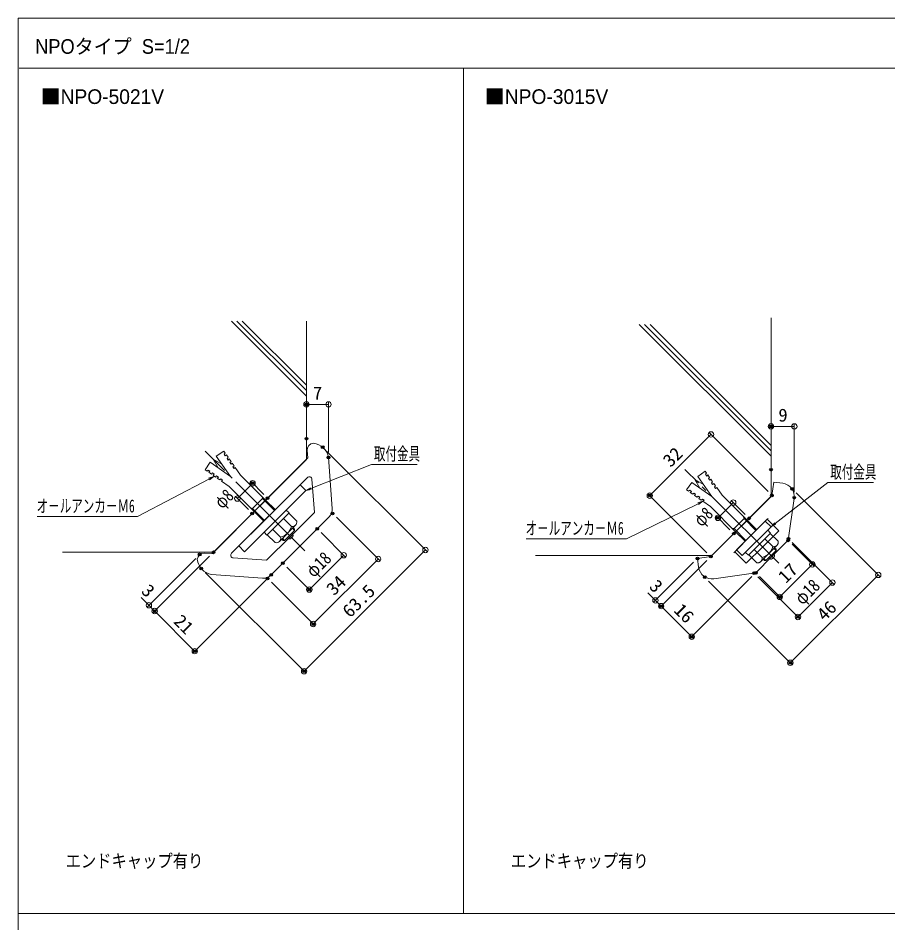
# Model space of a CAD drawing. Units: millimetres, scale not verified. Extents: x -400 to 400, y -277 to 277.
# Drawn here: x -400 to -78.5, y -57.7 to 277 of the extents above; entities that cross this region are included whole.
import ezdxf
from ezdxf.enums import TextEntityAlignment as Align

# ---------------------------------------------------------------- set-up
doc = ezdxf.new("R2010")
doc.units = ezdxf.units.MM
doc.header["$LTSCALE"] = 2
doc.header["$PDMODE"] = 32
doc.header["$PDSIZE"] = 1
for name, pattern in [('LONG_CHAIN', [21, 18, -1, 1, -1]), ('LONG_DASHED1', [7, 6, -1]), ('LONG_DOUBLE_CHAIN', [21.8, 18, -1, 0.6, -0.6, 0.6, -1])]:
    doc.linetypes.add(name, pattern=pattern)
for name, color, linetype, lineweight in [('0-0_moji', 2, 'LONG_DOUBLE_CHAIN', 9), ('0-1_zumenwaku', 6, 'Continuous', 9), ('0-2_5', 7, 'Continuous', 9), ('0-4_2', 4, 'Continuous', 9), ('0-6_1', 3, 'Continuous', 9), ('0-8_0', 1, 'Continuous', 9), ('0-A_3', 7, 'Continuous', 9), ('0-B_sunpou', 7, 'Continuous', 9), ('0-C_4', 7, 'Continuous', 9), ('1-0_一般寸法', 1, 'Continuous', 9), ('1-1_7ユーザー', 1, 'Continuous', 9), ('1-2_6文字', 2, 'Continuous', 9)]:
    doc.layers.add(name, color=color, linetype=linetype, lineweight=lineweight)
doc.layers.add('0-9_Defpoints', color=7, linetype='Continuous')
doc.styles.add('ＭＳ ゴシック', font='')
doc.styles.add('ＭＳ Ｐゴシック', font='')
doc.styles.get('ＭＳ ゴシック').set_extended_font_data('MS Gothic')
doc.styles.get('ＭＳ Ｐゴシック').set_extended_font_data('MS PGothic')

# ---------------------------------------------------------------- blocks, each defined once
blk = doc.blocks.new('_Origin')
at = {"layer": '0-8_0'}
blk.add_line((0, 0), (-2, 0), dxfattribs=at)
blk.add_circle((0, 0), 1, dxfattribs=at)
blk = doc.blocks.new('MLeader1')
at = {"layer": '1-2_6文字', "color": 1}
blk.add_line((-268.639, 111.922), (-252.508, 111.922), dxfattribs=at)
at = {"layer": '1-2_6文字'}
blk.add_line((-291.662, 102.672), (-293.643, 102.241), dxfattribs=at)
at = {"layer": '1-2_6文字', "color": 1}
blk.add_lwpolyline([(-291.785, 102.982), (-269.359, 111.922), (-268.639, 111.922)], dxfattribs=at)
at = {"layer": '1-2_6文字'}
blk.add_lwpolyline([(-291.909, 103.291), (-293.643, 102.241), (-291.785, 102.982)], dxfattribs=at)
at = {"layer": '1-2_6文字', "style": 'ＭＳ ゴシック', "width": 0.65}
blk.add_text('取付金具', height=4.809, dxfattribs=at).set_placement((-268.459, 111.997), align=Align.BOTTOM_LEFT)
blk = doc.blocks.new('MLeader2')
at = {"layer": '1-2_6文字'}
blk.add_line((-329.613, 106.804), (-327.688, 107.44), dxfattribs=at)
at = {"layer": '1-2_6文字', "color": 1}
blk.add_line((-356.526, 92.636), (-392.9, 92.636), dxfattribs=at)
at = {"layer": '1-2_6文字'}
blk.add_lwpolyline([(-329.303, 106.214), (-327.688, 107.44), (-329.458, 106.509)], dxfattribs=at)
at = {"layer": '1-2_6文字', "color": 1}
blk.add_lwpolyline([(-329.458, 106.509), (-355.806, 92.636), (-356.526, 92.636)], dxfattribs=at)
at = {"layer": '1-2_6文字', "style": 'ＭＳ ゴシック', "width": 0.65}
blk.add_text('オ－ルアンカ－Ｍ6', height=4.811, dxfattribs=at).set_placement((-393.14, 92.711), align=Align.BOTTOM_LEFT)
blk = doc.blocks.new('MLeader3')
at = {"layer": '1-2_6文字'}
blk.add_line((-148.785, 97.672), (-146.843, 98.255), dxfattribs=at)
at = {"layer": '1-2_6文字', "color": 1}
blk.add_line((-175.783, 84.395), (-212.156, 84.395), dxfattribs=at)
blk.add_lwpolyline([(-148.638, 97.373), (-175.063, 84.395), (-175.783, 84.395)], dxfattribs=at)
at = {"layer": '1-2_6文字'}
blk.add_lwpolyline([(-148.491, 97.074), (-146.843, 98.255), (-148.638, 97.373)], dxfattribs=at)
at = {"layer": '1-2_6文字', "style": 'ＭＳ ゴシック', "width": 0.65}
blk.add_text('オ－ルアンカ－Ｍ6', height=4.811, dxfattribs=at).set_placement((-212.396, 84.47), align=Align.BOTTOM_LEFT)
blk = doc.blocks.new('MLeader4')
at = {"layer": '1-2_6文字', "color": 1}
blk.add_line((-99.958, 105.221), (-83.828, 105.221), dxfattribs=at)
at = {"layer": '1-2_6文字'}
blk.add_line((-119.893, 89.748), (-121.673, 88.777), dxfattribs=at)
at = {"layer": '1-2_6文字', "color": 1}
blk.add_lwpolyline([(-120.098, 90.01), (-100.678, 105.221), (-99.958, 105.221)], dxfattribs=at)
at = {"layer": '1-2_6文字'}
blk.add_lwpolyline([(-120.304, 90.273), (-121.673, 88.777), (-120.098, 90.01)], dxfattribs=at)
at = {"layer": '1-2_6文字', "style": 'ＭＳ ゴシック', "width": 0.65}
blk.add_text('取付金具', height=4.809, dxfattribs=at).set_placement((-99.778, 105.295), align=Align.BOTTOM_LEFT)

msp = doc.modelspace()

# ---------------------------------------------------------------- linework, layer by layer
at = {"layer": '0-1_zumenwaku'}
for p, q in [((-399.6, 258.479), (258, 258.479)), ((-235.4, 258.479), (-235.4, -54.195)), ((258, -54.195), (-400, -54.195))]:
    msp.add_line(p, q, dxfattribs=at)
msp.add_lwpolyline([(-400, -276.997), (400, -276.997), (400, 277.003), (-400, 277.003)], close=True, dxfattribs=at)
at = {"layer": '0-2_5'}
for p, q in [((-121.673, 100.091), (-121.673, 166.147)), ((-121.673, 100.091), (-143.593, 78.17)), ((-327.797, 79.401), (-383.622, 79.401)), ((-143.593, 78.17), (-208.727, 78.17))]:
    msp.add_line(p, q, dxfattribs=at)
msp.add_lwpolyline([(-327.797, 79.401), (-293.43, 113.768), (-293.43, 164.916)], dxfattribs=at)
at = {"layer": '0-4_2'}
for p, q in [((-318.393, 81.736), (-295.764, 104.363)), ((-295.764, 104.363), (-293.643, 102.241)), ((-316.27, 79.614), (-293.642, 102.24)), ((-123.794, 90.898), (-121.673, 88.777)), ((-121.673, 88.777), (-132.279, 78.17)), ((-318.392, 81.735), (-316.27, 79.614)), ((-134.401, 80.291), (-132.279, 78.17))]:
    msp.add_line(p, q, dxfattribs=at)
at = {"layer": '0-6_1'}
for p, q in [((-290.812, 119.747), (-290.859, 119.743)), ((-310.614, 96.584), (-293.032, 114.166)), ((-292.945, 114.398), (-293.124, 117.087)), ((-285.258, 114.446), (-283.877, 95.582)), ((-293.067, 107.06), (-307.078, 93.049)), ((-291.362, 106.426), (-290.461, 94.11)), ((-113.102, 99.27), (-115.309, 83.827)), ((-310.614, 96.584), (-328.195, 79.003)), ((-299.3, 85.271), (-290.461, 94.11)), ((-321.09, 79.037), (-307.078, 93.049)), ((-295.764, 81.735), (-285.038, 92.461)), ((-123.794, 90.898), (-134.401, 80.291)), ((-123.087, 91.605), (-122.733, 91.959)), ((-299.3, 85.271), (-308.139, 76.432)), ((-121.319, 77.817), (-115.309, 83.827)), ((-295.764, 81.735), (-306.491, 71.009)), ((-328.427, 78.916), (-331.116, 79.095)), ((-320.455, 77.333), (-308.139, 76.432)), ((-135.108, 79.585), (-135.461, 79.231)), ((-121.319, 77.817), (-127.329, 71.806)), ((-333.776, 76.783), (-333.773, 76.83)), ((-333.773, 76.83), (-333.753, 76.83)), ((-333.773, 76.83), (-333.753, 76.83)), ((-328.476, 71.228), (-309.611, 69.848)), ((-142.773, 69.6), (-127.329, 71.806))]:
    msp.add_line(p, q, dxfattribs=at)
at = {"layer": '0-6_1', "color": 5, "linetype": 'LONG_CHAIN'}
for p, q in [((-294.004, 79.975), (-330.85, 116.821)), ((-118.843, 75.341), (-153.499, 109.996))]:
    msp.add_line(p, q, dxfattribs=at)
at = {"layer": '0-6_1'}
for points in [[(-132.633, 89.13), (-121.319, 100.444), (-120.612, 105.394), (-117.345, 104.927)], [(-124.854, 81.352), (-118.844, 87.363), (-123.087, 91.605), (-129.097, 85.595)], [(-132.633, 89.13), (-143.946, 77.817), (-148.896, 77.11), (-148.429, 73.843)], [(-124.854, 81.352), (-130.865, 75.342), (-135.108, 79.585), (-129.097, 85.595)]]:
    msp.add_lwpolyline(points, dxfattribs=at)
for centre, radius, start, end in [((-290.63, 117.253), 2.5, 95.20923, 183.81407), ((-291.566, 113.385), 6.397, 9.54826, 83.65537), ((-293.244, 114.378), 0.3, 315, 3.81407), ((-292.36, 106.353), 1, 4.18492, 135), ((-118.052, 99.977), 5, 351.8699, 81.8699), ((-287.867, 95.29), 4, 315, 4.18492), ((-331.283, 76.601), 2.5, 86.18593, 174.79077), ((-331.283, 76.601), 2.5, 86.18593, 174.79077), ((-328.407, 79.215), 0.3, 266.18593, 315), ((-320.382, 78.33), 1, 135, 265.81508), ((-327.415, 77.537), 6.397, 186.34463, 260.45174), ((-327.415, 77.537), 6.397, 186.34463, 260.45174), ((-143.48, 74.55), 5, 188.1301, 278.1301), ((-309.319, 73.837), 4, 265.81508, 315)]:
    msp.add_arc(centre, radius, start, end, dxfattribs=at)
at = {"layer": '0-8_0'}
for p, q in [((-131.218, 93.373), (-136.352, 98.506)), ((-137.059, 96.385), (-139.887, 93.557)), ((-136.875, 87.716), (-142.009, 92.85))]:
    msp.add_line(p, q, dxfattribs=at)
at = {"layer": '0-9_Defpoints'}
for p in [(-293.43, 134.111), (-121.673, 125.964), (-293.43, 121.424), (-287.41, 118.249), (-285.258, 114.446), (-121.673, 109.947), (-313.313, 104.941), (-166.488, 100.359), (-121.319, 100.444), (-113.84, 102.836), (-307.784, 99.412), (-113.067, 99.598), (-313.441, 93.755), (-283.744, 93.756), (-141.301, 92.142), (-129.804, 91.959), (-289.4, 88.099), (-135.461, 86.302), (-115.309, 83.827), (-115.22, 84.446), (-332.888, 78.553), (-327.809, 79.389), (-148.896, 77.11), (-143.946, 77.817), (-143.946, 77.817), (-143.946, 77.817), (-332.28, 73.383), (-302.128, 75.371), (-306.491, 71.009), (-146.193, 70.192), (-127.948, 71.718), (-127.329, 71.806), (-127.329, 71.806), (-307.785, 69.714), (-292.353, 65.595), (-118.423, 62.9), (-349.523, 57.675), (-162.28, 59.483), (-111.705, 55.475), (-290.938, 52.867), (-150.966, 48.169), (-334.674, 42.826), (-114.52, 38.519), (-294.28, 35.383)]:
    msp.add_point(p, dxfattribs=at)
at = {"layer": '0-A_3'}
for p, q in [((-321.157, 164.916), (-293.43, 137.189)), ((-319.157, 164.916), (-293.43, 139.189)), ((-317.157, 164.916), (-293.43, 141.189)), ((-170.399, 163.657), (-121.673, 114.931)), ((-168.399, 163.657), (-121.673, 116.931)), ((-166.399, 163.657), (-121.673, 118.931))]:
    msp.add_line(p, q, dxfattribs=at)
at = {"layer": '0-B_sunpou'}
msp.add_line((-310.614, 96.584), (-310.594, 96.584), dxfattribs=at)
msp.add_line((-310.614, 96.584), (-310.594, 96.584), dxfattribs=at)
msp.add_line((-310.614, 96.584), (-310.594, 96.584), dxfattribs=at)
at = {"layer": '0-C_4'}
for p, q in [((-327.849, 113.82), (-326.001, 110.618)), ((-327.849, 113.82), (-324.647, 111.971)), ((-326.727, 114.942), (-323.987, 116.861)), ((-321.485, 107.456), (-326.727, 114.942)), ((-323.452, 116.096), (-323.987, 116.861)), ((-322.359, 114.537), (-323.015, 115.473)), ((-322.763, 114.133), (-322.359, 114.537)), ((-322.326, 113.509), (-322.763, 114.133)), ((-321.923, 113.912), (-322.326, 113.509)), ((-321.268, 112.977), (-321.922, 113.913)), ((-328.972, 112.698), (-330.89, 109.958)), ((-321.485, 107.456), (-328.972, 112.698)), ((-321.671, 112.574), (-321.268, 112.977)), ((-321.235, 111.949), (-321.671, 112.574)), ((-320.831, 112.353), (-321.235, 111.949)), ((-320.176, 111.418), (-320.831, 112.353)), ((-320.176, 111.418), (-320.58, 111.014)), ((-320.143, 110.39), (-320.58, 111.014)), ((-319.739, 110.794), (-320.143, 110.39)), ((-330.126, 109.423), (-330.89, 109.958)), ((-329.721, 109.827), (-330.126, 109.423)), ((-329.098, 109.39), (-329.721, 109.827)), ((-328.162, 108.734), (-328.567, 108.33)), ((-327.539, 108.297), (-328.162, 108.734)), ((-327.943, 107.893), (-327.539, 108.297)), ((-327.006, 107.239), (-327.943, 107.893)), ((-326.603, 107.642), (-327.006, 107.239)), ((-325.978, 107.206), (-326.603, 107.642)), ((-326.383, 106.802), (-325.978, 107.206)), ((-148.746, 107.488), (-146.007, 109.407)), ((-143.505, 100.002), (-148.746, 107.488)), ((-145.471, 108.642), (-146.007, 109.407)), ((-144.379, 107.083), (-145.034, 108.018)), ((-325.447, 106.146), (-326.383, 106.802)), ((-325.043, 106.55), (-325.447, 106.146)), ((-324.419, 106.113), (-325.043, 106.55)), ((-150.991, 105.244), (-152.909, 102.504)), ((-143.505, 100.002), (-150.991, 105.244)), ((-149.869, 106.366), (-148.02, 103.164)), ((-149.869, 106.366), (-146.666, 104.517)), ((-144.783, 106.679), (-144.379, 107.083)), ((-144.346, 106.055), (-144.783, 106.679)), ((-143.943, 106.458), (-144.346, 106.055)), ((-143.287, 105.523), (-143.942, 106.459)), ((-143.69, 105.12), (-143.287, 105.523)), ((-143.254, 104.495), (-143.69, 105.12)), ((-142.85, 104.899), (-143.254, 104.495)), ((-142.195, 103.963), (-142.85, 104.899)), ((-142.195, 103.963), (-142.599, 103.56)), ((-312.735, 94.463), (-322.016, 103.744)), ((-152.145, 101.968), (-152.909, 102.504)), ((-151.741, 102.373), (-152.145, 101.968)), ((-151.117, 101.936), (-151.741, 102.373)), ((-150.181, 101.28), (-150.586, 100.876)), ((-149.558, 100.843), (-150.181, 101.28)), ((-149.962, 100.439), (-149.558, 100.843)), ((-149.025, 99.784), (-149.962, 100.439)), ((-142.162, 102.936), (-142.599, 103.56)), ((-141.758, 103.34), (-142.162, 102.936)), ((-309.359, 99.572), (-313.601, 95.33)), ((-309.624, 99.307), (-309.818, 100.032)), ((-148.622, 100.188), (-149.025, 99.784)), ((-147.997, 99.752), (-148.622, 100.188)), ((-148.402, 99.347), (-147.997, 99.752)), ((-147.466, 98.692), (-148.402, 99.347)), ((-147.062, 99.096), (-147.466, 98.692)), ((-146.438, 98.659), (-147.062, 99.096)), ((-313.336, 95.595), (-314.061, 95.789)), ((-299.786, 93.977), (-308.006, 85.757)), ((-299.786, 93.977), (-300.847, 95.038)), ((-297.002, 90.928), (-299.919, 93.844)), ((-134.754, 87.009), (-144.035, 96.29)), ((-298.99, 88.939), (-301.907, 91.856)), ((-131.378, 92.118), (-135.621, 87.875)), ((-131.643, 91.853), (-131.837, 92.577)), ((-302.968, 84.962), (-305.885, 87.878)), ((-297.466, 89.403), (-303.432, 83.437)), ((-297.797, 87.48), (-301.51, 83.768)), ((-297.797, 87.48), (-298.593, 88.276)), ((-297.797, 88.011), (-298.328, 88.541)), ((-297.797, 87.48), (-297.797, 88.011)), ((-135.355, 88.14), (-136.08, 88.335)), ((-121.805, 86.523), (-122.866, 87.584)), ((-308.006, 85.757), (-309.067, 86.817)), ((-304.957, 82.972), (-307.874, 85.889)), ((-301.51, 83.768), (-302.305, 84.564)), ((-121.805, 86.523), (-130.025, 78.303)), ((-130.025, 78.303), (-131.086, 79.363))]:
    msp.add_line(p, q, dxfattribs=at)
at = {"layer": '0-C_4', "linetype": 'LONG_DASHED1'}
for p, q in [((-305.222, 94.905), (-309.624, 99.307)), ((-304.957, 95.17), (-308.492, 98.706)), ((-308.934, 91.193), (-313.336, 95.595)), ((-309.199, 90.928), (-312.735, 94.463)), ((-127.241, 87.451), (-131.643, 91.853)), ((-126.976, 87.716), (-130.512, 91.251)), ((-130.953, 83.739), (-135.355, 88.14)), ((-302.04, 83.768), (-302.57, 84.299)), ((-301.51, 83.768), (-302.04, 83.768)), ((-300.184, 84.564), (-300.449, 84.829)), ((-298.593, 85.094), (-299.123, 84.564)), ((-298.593, 86.154), (-298.858, 86.42)), ((-131.218, 83.474), (-134.754, 87.009)), ((-121.01, 81.485), (-123.927, 84.401)), ((-119.021, 83.473), (-121.938, 86.39)), ((-124.987, 77.507), (-127.904, 80.424)), ((-119.485, 81.949), (-125.451, 75.983)), ((-119.817, 80.026), (-120.612, 80.822)), ((-119.817, 80.557), (-120.347, 81.087)), ((-119.817, 80.026), (-119.817, 80.557)), ((-126.976, 75.518), (-129.893, 78.435)), ((-123.529, 76.314), (-124.324, 77.109)), ((-119.817, 80.026), (-123.529, 76.314)), ((-122.203, 77.11), (-122.468, 77.375)), ((-120.612, 77.639), (-121.142, 77.109)), ((-120.612, 78.7), (-120.877, 78.966)), ((-124.059, 76.314), (-124.589, 76.844)), ((-123.529, 76.314), (-124.059, 76.314))]:
    msp.add_line(p, q, dxfattribs=at)
at = {"layer": '0-C_4'}
for points in [[(-323.015, 115.473), (-323.419, 115.068), (-323.856, 115.692), (-323.452, 116.096)], [(-308.492, 98.706), (-317.773, 107.986), (-319.739, 110.794)], [(-328.567, 108.33), (-329.502, 108.986), (-329.098, 109.39)], [(-145.034, 108.018), (-145.438, 107.614), (-145.875, 108.238), (-145.471, 108.642)], [(-322.016, 103.744), (-324.823, 105.709), (-324.419, 106.113)], [(-150.586, 100.876), (-151.521, 101.531), (-151.117, 101.936)], [(-130.512, 91.251), (-139.792, 100.532), (-141.758, 103.34)], [(-144.035, 96.29), (-146.843, 98.255), (-146.438, 98.659)]]:
    msp.add_lwpolyline(points, dxfattribs=at)
for centre, radius, start, end in [((-298.663, 90.601), 1.693, 258.85499, 11.14499), ((-304.443, 90.414), 5.648, 285.13719, 344.86298), ((-304.629, 84.635), 1.693, 258.85499, 11.14499)]:
    msp.add_arc(centre, radius, start, end, dxfattribs=at)
at = {"layer": '0-C_4', "linetype": 'LONG_DASHED1'}
for centre, radius, start, end in [((-299.653, 85.094), 0.75, 225, 315), ((-299.123, 85.624), 0.75, 315, 45), ((-126.463, 82.96), 5.648, 285.13719, 344.86298), ((-120.682, 83.147), 1.693, 258.85499, 11.14499), ((-126.648, 77.181), 1.693, 258.85499, 11.14499), ((-121.673, 77.64), 0.75, 225, 315), ((-121.142, 78.17), 0.75, 315, 45)]:
    msp.add_arc(centre, radius, start, end, dxfattribs=at)
at = {"layer": '1-0_一般寸法'}
for p, q in [((-145.275, 121.572), (-165.074, 101.773)), ((-122.733, 101.858), (-144.568, 123.693)), ((-285.996, 116.834), (-248.705, 79.544)), ((-309.198, 100.826), (-314.02, 105.648)), ((-317.556, 100.698), (-314.727, 103.527)), ((-145.361, 79.231), (-167.195, 101.066)), ((-112.426, 101.422), (-81.314, 70.31)), ((-314.855, 95.169), (-319.677, 99.991)), ((-282.329, 92.342), (-266.19, 76.202)), ((-287.986, 86.685), (-278.917, 77.616)), ((-113.894, 82.413), (-105.695, 74.214)), ((-113.806, 83.032), (-98.27, 67.496)), ((-334.302, 77.139), (-352.351, 59.089)), ((-329.224, 77.975), (-350.23, 56.968)), ((-329.224, 77.975), (-350.23, 56.968)), ((-250.827, 78.837), (-292.866, 36.798)), ((-300.714, 73.957), (-291.645, 64.888)), ((-281.039, 76.909), (-290.938, 67.01)), ((-268.311, 75.495), (-289.524, 54.282)), ((-150.31, 75.695), (-165.109, 60.897)), ((-145.361, 76.403), (-162.987, 58.776)), ((-145.361, 76.403), (-162.987, 58.776)), ((-330.865, 71.969), (-293.573, 34.676)), ((-128.744, 70.392), (-151.674, 47.462)), ((-126.534, 70.304), (-110.998, 54.768)), ((-125.915, 70.392), (-117.716, 62.193)), ((-107.816, 73.507), (-117.009, 64.314)), ((-307.905, 69.595), (-335.381, 42.119)), ((-306.371, 68.3), (-290.231, 52.16)), ((-144.779, 68.778), (-113.813, 37.812)), ((-83.435, 69.603), (-113.106, 39.933)), ((-165.816, 63.018), (-167.23, 64.433)), ((-100.392, 66.789), (-110.291, 56.89)), ((-353.058, 61.211), (-354.473, 62.625)), ((-164.402, 61.604), (-162.28, 59.483)), ((-351.644, 59.796), (-349.523, 57.675)), ((-160.866, 58.069), (-159.452, 56.654)), ((-160.866, 58.069), (-152.381, 49.583)), ((-348.109, 56.261), (-346.695, 54.847)), ((-348.109, 56.261), (-336.088, 44.24))]:
    msp.add_line(p, q, dxfattribs=at)
at = {"layer": '1-1_7ユーザー'}
for p, q in [((-293.43, 123.424), (-293.43, 135.111)), ((-287.258, 134.111), (-291.43, 134.111)), ((-285.258, 116.446), (-285.258, 135.111)), ((-121.673, 111.947), (-121.673, 126.964)), ((-115.067, 125.964), (-119.673, 125.964)), ((-113.067, 101.598), (-113.067, 126.964))]:
    msp.add_line(p, q, dxfattribs=at)

# ---------------------------------------------------------------- block references
at = {"layer": '0-8_0'}
for p, rotation in [((-135.645, 97.799), 45), ((-141.301, 92.142), 225)]:
    msp.add_blockref('_Origin', p, dxfattribs=dict(at, rotation=rotation))
at = {"layer": '1-0_一般寸法'}
for p, rotation in [((-143.861, 122.986), 45), ((-313.313, 104.941), 44.99919), ((-318.97, 99.284), 224.99919), ((-166.488, 100.359), 225), ((-249.413, 80.251), 45), ((-279.625, 78.323), 45), ((-266.897, 76.909), 45), ((-106.402, 74.921), 45), ((-82.021, 71.018), 45), ((-292.353, 65.595), 225), ((-98.978, 68.203), 45), ((-164.402, 61.604), 315), ((-118.423, 62.9), 225), ((-351.644, 59.796), 315), ((-162.28, 59.483), 135), ((-162.28, 59.483), 135), ((-349.523, 57.675), 135), ((-349.523, 57.675), 135), ((-111.705, 55.475), 225), ((-290.938, 52.867), 225), ((-150.966, 48.169), 315), ((-334.674, 42.826), 315), ((-114.52, 38.519), 225), ((-294.28, 35.383), 225)]:
    msp.add_blockref('_Origin', p, dxfattribs=dict(at, rotation=rotation))
at = {"layer": '1-1_7ユーザー', "rotation": 180}
for p in [(-293.43, 134.111), (-121.673, 125.964)]:
    msp.add_blockref('_Origin', p, dxfattribs=at)
at = {"layer": '1-1_7ユーザー'}
for p in [(-285.258, 134.111), (-113.067, 125.964)]:
    msp.add_blockref('_Origin', p, dxfattribs=at)
at = {"layer": '1-2_6文字'}
for name in ['MLeader1', 'MLeader4', 'MLeader2', 'MLeader3']:
    msp.add_blockref(name, (0, 0), dxfattribs=at)

# ---------------------------------------------------------------- texts
at = {"layer": '0-0_moji', "style": 'ＭＳ Ｐゴシック'}
for s, height, width, p in [('NPOタイプ  S=1/2', 5.423, 0.95, (-393.695, 262.164)), ('エンドキャップ有り', 4.88, 0.85, (-382.457, -38.652)), ('エンドキャップ有り', 4.88, 0.85, (-217.857, -38.652))]:
    msp.add_text(s, height=height, dxfattribs=dict(at, width=width)).set_placement(p, align=Align.BOTTOM_LEFT)
for s, p in [('■NPO-5021V', (-391.692, 243.608)), ('■NPO-3015V', (-227.492, 243.608))]:
    msp.add_text(s, height=5.425, dxfattribs=at).set_placement(p, align=Align.BOTTOM_LEFT)
at = {"layer": '0-8_0', "color": 2, "style": 'ＭＳ ゴシック', "width": 0.8}
msp.add_text('φ8', height=4.809, rotation=45, dxfattribs=at).set_placement((-146.367, 87.495), align=Align.BOTTOM_LEFT)
at = {"layer": '1-0_一般寸法', "color": 2, "style": 'ＭＳ ゴシック'}
for s, height, rotation, width, p in [('32', 4.809, 45, 1.05, (-157.761, 109.545)), ('φ8', 4.809, 44.999, 0.8, (-323.545, 94.154)), ('φ18', 4.811, 45, 0.85, (-289.695, 68.712)), ('17', 4.809, 45, 1.05, (-115.176, 66.606)), ('34', 4.809, 45, 1.05, (-282.195, 62.07)), ('3', 4.809, 315, 1.05, (-355.813, 63.72)), ('63.5', 4.809, 45, 1.05, (-276.261, 53.862)), ('3', 4.809, 315, 1.05, (-168.035, 65.419)), ('φ18', 4.811, 45, 0.85, (-109.048, 58.592)), ('46', 4.809, 45, 1.05, (-100.857, 52.641)), ('16', 4.809, 315, 1.05, (-158.927, 56.59)), ('21', 4.809, 315, 1.05, (-343.872, 52.484))]:
    msp.add_text(s, height=height, rotation=rotation, dxfattribs=dict(at, width=width)).set_placement(p, align=Align.BOTTOM_LEFT)
at = {"layer": '1-1_7ユーザー', "color": 2, "style": 'ＭＳ ゴシック', "width": 1.05}
for s, p in [('7', (-291.011, 134.435)), ('9', (-118.953, 126.289))]:
    msp.add_text(s, height=4.809, dxfattribs=at).set_placement(p, align=Align.BOTTOM_LEFT)

doc.saveas('drawing.dxf')
